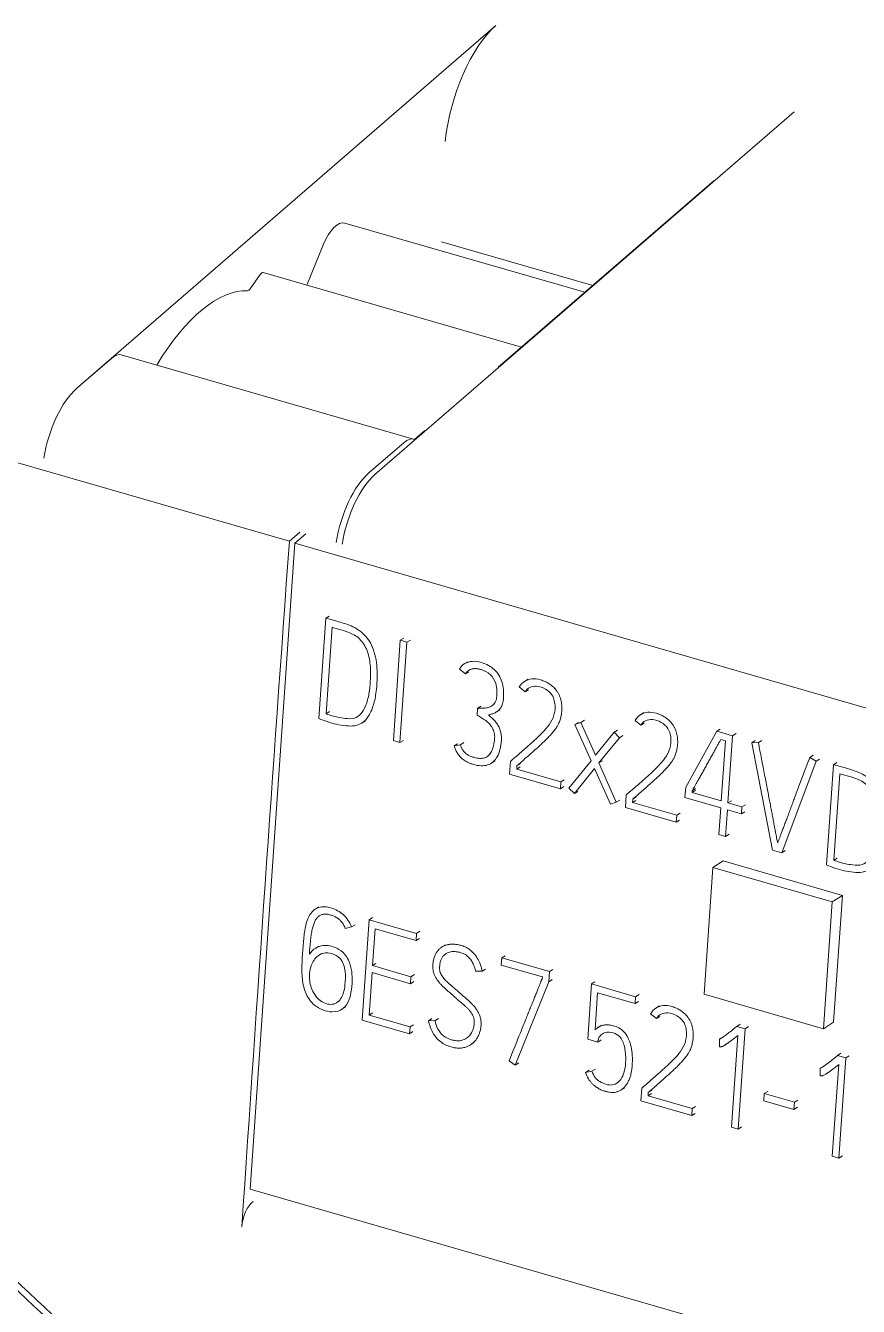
# Model space of a CAD drawing. Header units: inches. Extents: x 9220 to 92460, y -39241 to 4813.
# Drawn here: x 74677.59 to 74686.55, y -33739.19 to -33725.41 of the extents above; entities that cross this region are included whole.
import ezdxf

# ---------------------------------------------------------------- set-up
doc = ezdxf.new("R2010")
doc.units = ezdxf.units.IN
doc.header["$MEASUREMENT"] = 0

# ---------------------------------------------------------------- blocks, each defined once
blk = doc.blocks.new('A$C027ebf9d')
at = {"color": 0, "linetype": 'Continuous', "lineweight": 0}
for p, q in [((19.49356, -14.12247), (19.25392, -14.33001)), ((19.66404, -14.17169), (19.4244, -14.37922)), ((19.49491, -14.31786), (19.61835, -14.21096)), ((19.5444, -14.275), (19.40723, -14.2354)), ((19.38558, -14.27089), (19.39512, -14.2475)), ((19.54899, -14.27103), (19.46253, -14.24607)), ((19.35307, -14.27299), (19.35889, -14.26473)), ((19.50825, -14.3063), (19.36058, -14.26368)), ((19.25392, -14.33001), (19.274, -14.31262)), ((19.44641, -14.35894), (19.27934, -14.31072)), ((19.44712, -14.35924), (19.45303, -14.35412)), ((19.44107, -14.36085), (19.42099, -14.37823)), ((19.37556, -14.41728), (19.20849, -14.36905)), ((19.37556, -14.41728), (19.38147, -14.41216)), ((19.37872, -14.41848), (19.38488, -14.41315)), ((19.35305, -14.78791), (19.37872, -14.41848)), ((20.22429, -14.66258), (19.37872, -14.41848)), ((19.39637, -14.46141), (19.39832, -14.46016)), ((19.39637, -14.46141), (19.39239, -14.51875)), ((19.39995, -14.4666), (19.39651, -14.51611)), ((19.43895, -14.47403), (19.43496, -14.53144)), ((19.43874, -14.53254), (19.44273, -14.47512)), ((19.43895, -14.47403), (19.4409, -14.47277)), ((19.44273, -14.47512), (19.43895, -14.47403)), ((19.44273, -14.47512), (19.44468, -14.47387)), ((19.47552, -14.48753), (19.47747, -14.48628)), ((19.47612, -14.49331), (19.47277, -14.49047)), ((19.47612, -14.49331), (19.47807, -14.49206)), ((19.50999, -14.49751), (19.51194, -14.49625)), ((19.51022, -14.50356), (19.50694, -14.50074)), ((19.51022, -14.50356), (19.51216, -14.50231)), ((19.48301, -14.51298), (19.48496, -14.51172)), ((19.39651, -14.51611), (19.39846, -14.51485)), ((19.48296, -14.51704), (19.48301, -14.51298)), ((19.49393, -14.51499), (19.49588, -14.51374)), ((19.57619, -14.51662), (19.57814, -14.51537)), ((19.41708, -14.5213), (19.41902, -14.52005)), ((19.53879, -14.52224), (19.54074, -14.52098)), ((19.54219, -14.52102), (19.53879, -14.52224)), ((19.53879, -14.52224), (19.548, -14.5429)), ((19.54219, -14.52102), (19.54414, -14.51976)), ((19.55053, -14.5398), (19.54219, -14.52102)), ((19.56117, -14.52666), (19.55053, -14.5398)), ((19.56117, -14.52666), (19.56312, -14.52541)), ((19.5642, -14.52974), (19.56117, -14.52666)), ((19.57642, -14.52267), (19.57314, -14.51986)), ((19.57642, -14.52267), (19.57837, -14.52142)), ((19.61987, -14.52609), (19.60205, -14.5581)), ((19.61987, -14.52609), (19.62182, -14.52484)), ((19.62887, -14.52869), (19.61987, -14.52609)), ((19.43496, -14.53144), (19.43874, -14.53254)), ((19.43874, -14.53254), (19.44069, -14.53128)), ((19.46971, -14.53447), (19.47166, -14.53322)), ((19.46971, -14.53447), (19.47331, -14.5338)), ((19.47331, -14.5338), (19.47526, -14.53254)), ((19.55247, -14.54419), (19.5642, -14.52974)), ((19.5642, -14.52974), (19.56615, -14.52848)), ((19.62209, -14.53081), (19.62473, -14.53157)), ((19.62473, -14.53157), (19.62235, -14.56591)), ((19.62621, -14.56702), (19.62887, -14.52869)), ((19.62887, -14.52869), (19.63082, -14.52744)), ((19.63987, -14.5326), (19.64182, -14.53134)), ((19.64365, -14.53255), (19.63987, -14.5326)), ((19.63987, -14.5326), (19.65165, -14.594)), ((19.64365, -14.53255), (19.6456, -14.5313)), ((19.67293, -14.54101), (19.67488, -14.53975)), ((19.67656, -14.54319), (19.67293, -14.54101)), ((19.49099, -14.5443), (19.49294, -14.54305)), ((19.50139, -14.55062), (19.5019, -14.54327)), ((19.50558, -14.5458), (19.50545, -14.54772)), ((19.50545, -14.54772), (19.5074, -14.54647)), ((19.50545, -14.54772), (19.53072, -14.55502)), ((19.50558, -14.5458), (19.50753, -14.54455)), ((19.548, -14.5429), (19.53533, -14.55863)), ((19.53844, -14.56172), (19.54993, -14.54737)), ((19.54993, -14.54737), (19.55901, -14.56782)), ((19.55247, -14.54419), (19.55442, -14.54293)), ((19.5624, -14.56669), (19.55247, -14.54419)), ((19.65695, -14.59553), (19.67656, -14.54319)), ((19.67656, -14.54319), (19.67851, -14.54194)), ((19.68654, -14.54518), (19.68255, -14.60251)), ((19.68654, -14.54518), (19.68849, -14.54392)), ((19.53044, -14.55901), (19.50139, -14.55062)), ((19.53072, -14.55502), (19.53044, -14.55901)), ((19.53072, -14.55502), (19.53267, -14.55376)), ((19.69011, -14.55036), (19.68667, -14.59987)), ((19.53044, -14.55901), (19.53239, -14.55775)), ((19.53533, -14.55863), (19.53844, -14.56172)), ((19.53844, -14.56172), (19.54039, -14.56047)), ((19.56759, -14.56973), (19.5681, -14.56239)), ((19.60205, -14.5581), (19.60164, -14.564)), ((19.6057, -14.5611), (19.60765, -14.55985)), ((19.6057, -14.5611), (19.60577, -14.56007)), ((19.62235, -14.56591), (19.6057, -14.5611)), ((19.60577, -14.56007), (19.60772, -14.55881)), ((19.55901, -14.56782), (19.5624, -14.56669)), ((19.5624, -14.56669), (19.56435, -14.56543)), ((19.59665, -14.57812), (19.56759, -14.56973)), ((19.57179, -14.56492), (19.57165, -14.56683)), ((19.57165, -14.56683), (19.5736, -14.56558)), ((19.57165, -14.56683), (19.59693, -14.57413)), ((19.57179, -14.56492), (19.57374, -14.56366)), ((19.60164, -14.564), (19.62207, -14.5699)), ((19.62207, -14.5699), (19.62101, -14.58515)), ((19.62621, -14.56702), (19.62816, -14.56577)), ((19.63423, -14.56934), (19.62621, -14.56702)), ((19.63395, -14.57333), (19.63423, -14.56934)), ((19.63423, -14.56934), (19.63618, -14.56808)), ((19.59693, -14.57413), (19.59665, -14.57812)), ((19.59665, -14.57812), (19.5986, -14.57687)), ((19.59693, -14.57413), (19.59888, -14.57287)), ((19.62487, -14.58627), (19.62593, -14.57102)), ((19.62593, -14.57102), (19.63395, -14.57333)), ((19.63395, -14.57333), (19.6359, -14.57208)), ((19.62101, -14.58515), (19.62487, -14.58627)), ((19.62487, -14.58627), (19.62682, -14.58501)), ((19.65165, -14.594), (19.65695, -14.59553)), ((19.65695, -14.59553), (19.6589, -14.59427)), ((19.68667, -14.59987), (19.68862, -14.59862)), ((19.6176, -14.60402), (19.61256, -14.67653)), ((19.6176, -14.60402), (19.62346, -14.60025)), ((19.68579, -14.6237), (19.6176, -14.60402)), ((19.69165, -14.61993), (19.62346, -14.60025)), ((19.68579, -14.6237), (19.69165, -14.61993)), ((19.68661, -14.69244), (19.69165, -14.61993)), ((19.39042, -14.62778), (19.39237, -14.62653)), ((19.68075, -14.69621), (19.68579, -14.6237)), ((19.42105, -14.63388), (19.41706, -14.69129)), ((19.42105, -14.63388), (19.423, -14.63262)), ((19.44821, -14.64172), (19.42105, -14.63388)), ((19.41112, -14.63801), (19.4075, -14.63893)), ((19.41112, -14.63801), (19.41306, -14.63676)), ((19.42309, -14.66012), (19.42455, -14.63904)), ((19.42455, -14.63904), (19.44793, -14.64579)), ((19.44793, -14.64579), (19.44821, -14.64172)), ((19.44821, -14.64172), (19.45016, -14.64046)), ((19.39036, -14.65021), (19.39231, -14.64895)), ((19.44793, -14.64579), (19.44988, -14.64454)), ((19.46275, -14.64945), (19.46469, -14.64819)), ((19.49694, -14.6557), (19.49666, -14.65978)), ((19.49694, -14.6557), (19.49889, -14.65445)), ((19.52418, -14.66357), (19.49694, -14.6557)), ((19.42112, -14.68839), (19.42281, -14.66412)), ((19.42281, -14.66412), (19.44475, -14.67045)), ((19.42309, -14.66012), (19.42503, -14.65887)), ((19.44503, -14.66646), (19.42309, -14.66012)), ((19.44503, -14.66646), (19.44698, -14.6652)), ((19.48577, -14.66331), (19.48198, -14.66336)), ((19.48577, -14.66331), (19.48771, -14.66206)), ((19.49666, -14.65978), (19.52012, -14.66655)), ((19.52378, -14.6694), (19.52418, -14.66357)), ((19.52418, -14.66357), (19.52613, -14.66231)), ((19.44475, -14.67045), (19.44503, -14.66646)), ((19.44475, -14.67045), (19.4467, -14.6692)), ((19.50465, -14.71699), (19.52378, -14.6694)), ((19.52012, -14.66655), (19.52004, -14.66767)), ((19.52378, -14.6694), (19.52573, -14.66814)), ((19.54604, -14.70222), (19.54824, -14.67059)), ((19.54824, -14.67059), (19.55019, -14.66934)), ((19.54824, -14.67059), (19.57343, -14.67787)), ((19.55174, -14.67568), (19.55027, -14.69692)), ((19.57316, -14.68186), (19.55174, -14.67568)), ((19.57343, -14.67787), (19.57316, -14.68186)), ((19.57316, -14.68186), (19.57511, -14.6806)), ((19.57343, -14.67787), (19.57538, -14.67661)), ((19.61256, -14.67653), (19.68075, -14.69621)), ((19.40558, -14.68507), (19.40753, -14.68381)), ((19.42112, -14.68839), (19.42307, -14.68714)), ((19.5853, -14.69042), (19.58202, -14.6876)), ((19.58507, -14.68436), (19.58702, -14.68311)), ((19.41706, -14.69129), (19.44422, -14.69913)), ((19.4445, -14.69514), (19.42112, -14.68839)), ((19.44422, -14.69913), (19.4445, -14.69514)), ((19.4445, -14.69514), (19.44645, -14.69389)), ((19.45509, -14.6916), (19.45704, -14.69034)), ((19.45509, -14.6916), (19.45887, -14.69155)), ((19.45887, -14.69155), (19.46082, -14.6903)), ((19.55203, -14.69543), (19.55398, -14.69417)), ((19.5853, -14.69042), (19.58725, -14.68916)), ((19.63122, -14.69487), (19.63317, -14.69362)), ((19.63122, -14.69487), (19.63598, -14.69625)), ((19.63598, -14.69625), (19.63793, -14.69499)), ((19.68075, -14.69621), (19.68661, -14.69244)), ((19.44422, -14.69913), (19.44617, -14.69788)), ((19.55179, -14.70388), (19.54604, -14.70222)), ((19.6213, -14.70651), (19.62136, -14.70219)), ((19.62136, -14.70219), (19.62331, -14.70094)), ((19.62822, -14.75249), (19.63186, -14.70011)), ((19.63598, -14.69625), (19.632, -14.75359)), ((19.47911, -14.70537), (19.48106, -14.70412)), ((19.55179, -14.70388), (19.55374, -14.70262)), ((19.62491, -14.70524), (19.62686, -14.70398)), ((19.50111, -14.71466), (19.50465, -14.71699)), ((19.50465, -14.71699), (19.5066, -14.71573)), ((19.68587, -14.76914), (19.68951, -14.71675)), ((19.68887, -14.71152), (19.69082, -14.71026)), ((19.68887, -14.71152), (19.69364, -14.71289)), ((19.69364, -14.71289), (19.68965, -14.77023)), ((19.69364, -14.71289), (19.69559, -14.71164)), ((19.54488, -14.72119), (19.54683, -14.71993)), ((19.54488, -14.72119), (19.54847, -14.72051)), ((19.54847, -14.72051), (19.55042, -14.71926)), ((19.67896, -14.72316), (19.67901, -14.71884)), ((19.67901, -14.71884), (19.68096, -14.71758)), ((19.68257, -14.72188), (19.68452, -14.72063)), ((19.56513, -14.73122), (19.56708, -14.72996)), ((19.57647, -14.73747), (19.57698, -14.73013)), ((19.58066, -14.73266), (19.58261, -14.7314)), ((19.60552, -14.74586), (19.57647, -14.73747)), ((19.58066, -14.73266), (19.58053, -14.73457)), ((19.58053, -14.73457), (19.58248, -14.73332)), ((19.58053, -14.73457), (19.6058, -14.74187)), ((19.64699, -14.73331), (19.64671, -14.73739)), ((19.64671, -14.73739), (19.66396, -14.74237)), ((19.64699, -14.73331), (19.64894, -14.73206)), ((19.66424, -14.73829), (19.64699, -14.73331)), ((19.66396, -14.74237), (19.66424, -14.73829)), ((19.66424, -14.73829), (19.66619, -14.73704)), ((19.6058, -14.74187), (19.60552, -14.74586)), ((19.60552, -14.74586), (19.60747, -14.74461)), ((19.6058, -14.74187), (19.60775, -14.74061)), ((19.66396, -14.74237), (19.66591, -14.74111)), ((19.632, -14.75359), (19.62822, -14.75249)), ((19.632, -14.75359), (19.63395, -14.75233)), ((19.68965, -14.77023), (19.68587, -14.76914)), ((19.68965, -14.77023), (19.6916, -14.76897)), ((20.19862, -15.032), (19.35305, -14.78791))]:
    blk.add_line(p, q, dxfattribs=at)
at = {"color": 0, "linetype": 'Continuous', "lineweight": 0, "extrusion": (0, 0, -1)}
for centre, major_axis, ratio, start_param, end_param in [((19.49356, -14.17362), (0.01638, 0.05674), 0.433013, -1.961777, -0.588003), ((19.40177, -14.25431), (0.00546, 0.01891), 0.433013, -1.329768, 0), ((19.35949, -14.26746), (0.00109, 0.00378), 0.433013, -0.896842, 0), ((19.32427, -14.38842), (0.03276, 0.11348), 0.433013, -1.016233, -0.107561), ((19.25392, -14.3641), (0.01092, 0.03783), 0.433013, -1.84875, -0.588003), ((19.4244, -14.41331), (0.01092, 0.03783), 0.433013, -1.84875, -0.588003), ((103.54587, 46.11061), (-127.39754, 88.2636), 0.649519, -1.346513, -1.345256)]:
    blk.add_ellipse(centre, major_axis=major_axis, ratio=ratio, start_param=start_param, end_param=end_param, dxfattribs=at)
at = {"color": 0, "linetype": 'Continuous', "lineweight": 0}
for centre, major_axis, ratio, start_param, end_param in [((19.35247, -14.27026), (-0.00109, -0.00378), 0.433013, 0.107561, 0.896842), ((19.25392, -14.3641), (-0.01092, -0.03783), 0.433013, -2.55359, -1.292842), ((19.42099, -14.41233), (-0.01092, -0.03783), 0.433013, -2.55359, -1.292842), ((38.88838, -2.01929), (-10.91931, -37.82561), 0.433013, -1.11518, -1.104278), ((19.35425, -14.8057), (-0.00328, -0.01135), 0.433013, -2.63969, -1.104278), ((45.80412, -4.01601), (-60.02109, 50.16105), 0.329077, 1.39746, 1.399757)]:
    blk.add_ellipse(centre, major_axis=major_axis, ratio=ratio, start_param=start_param, end_param=end_param, dxfattribs=at)
blk.add_open_spline([(19.274, -14.31262), (19.27607, -14.31098), (19.27784, -14.31028), (19.27934, -14.31072)], degree=3, dxfattribs=at)
for points, knots in [([(19.44107, -14.36085), (19.4432, -14.35916), (19.44533, -14.35835), (19.44707, -14.3592), (19.44732, -14.35936)], [0, 0, 0, 0, 0.01153322, 0.01357945, 0.01357945, 0.01357945, 0.01357945]), ([(19.39239, -14.51875), (19.39398, -14.51943), (19.39559, -14.52004), (19.3972, -14.52057), (19.39893, -14.52115), (19.40068, -14.52164), (19.40242, -14.52204), (19.40425, -14.52245), (19.40608, -14.52275), (19.40791, -14.52293), (19.40955, -14.52309), (19.41118, -14.52316), (19.41275, -14.52292), (19.41477, -14.52261), (19.41667, -14.52178), (19.41818, -14.52048), (19.41934, -14.51948), (19.42027, -14.51821), (19.42106, -14.51685), (19.42182, -14.51553), (19.42247, -14.51412), (19.423, -14.51265), (19.42383, -14.51041), (19.42442, -14.50802), (19.42483, -14.50557), (19.42538, -14.50235), (19.42562, -14.49902), (19.4257, -14.49565), (19.42579, -14.49174), (19.42566, -14.48777), (19.42479, -14.48373), (19.42399, -14.48001), (19.42257, -14.47622), (19.42024, -14.4731), (19.41827, -14.47046), (19.41565, -14.4683), (19.4129, -14.46681), (19.41024, -14.46537), (19.40746, -14.46456), (19.4047, -14.46373), (19.40192, -14.4629), (19.39916, -14.46206), (19.39637, -14.46141)], [0, 0, 0, 0, 0.048928, 0.048928, 0.048928, 0.10152, 0.10152, 0.10152, 0.156673, 0.156673, 0.156673, 0.206259, 0.206259, 0.206259, 0.270351, 0.270351, 0.270351, 0.31956, 0.31956, 0.31956, 0.366981, 0.366981, 0.366981, 0.439378, 0.439378, 0.439378, 0.534587, 0.534587, 0.534587, 0.645045, 0.645045, 0.645045, 0.746603, 0.746603, 0.746603, 0.832762, 0.832762, 0.832762, 0.916147, 0.916147, 0.916147, 1, 1, 1, 1]), ([(19.39651, -14.51611), (19.39876, -14.51693), (19.40102, -14.51757), (19.40328, -14.51805), (19.40463, -14.51833), (19.40597, -14.51855), (19.40733, -14.51872), (19.40921, -14.51894), (19.41111, -14.51904), (19.41277, -14.51852), (19.41419, -14.51807), (19.41542, -14.51717), (19.41643, -14.51606), (19.41758, -14.51478), (19.41841, -14.51321), (19.41909, -14.51154), (19.41999, -14.50936), (19.42061, -14.50702), (19.42103, -14.5046), (19.42144, -14.50225), (19.42165, -14.49982), (19.42179, -14.49738), (19.42196, -14.49431), (19.42201, -14.49121), (19.42172, -14.48804), (19.42144, -14.48502), (19.42085, -14.48194), (19.41953, -14.47901), (19.41843, -14.47655), (19.41681, -14.4742), (19.41481, -14.47251), (19.41288, -14.47089), (19.4106, -14.46988), (19.40834, -14.4691), (19.40653, -14.46846), (19.40474, -14.46798), (19.40294, -14.46746), (19.40194, -14.46718), (19.40095, -14.46688), (19.39995, -14.4666)], [0, 0, 0, 0, 0.085013, 0.085013, 0.085013, 0.135874, 0.135874, 0.135874, 0.205821, 0.205821, 0.205821, 0.265138, 0.265138, 0.265138, 0.333279, 0.333279, 0.333279, 0.422662, 0.422662, 0.422662, 0.50952, 0.50952, 0.50952, 0.618636, 0.618636, 0.618636, 0.722487, 0.722487, 0.722487, 0.80996, 0.80996, 0.80996, 0.894466, 0.894466, 0.894466, 0.962458, 0.962458, 0.962458, 1, 1, 1, 1]), ([(19.47277, -14.49047), (19.47427, -14.48776), (19.47863, -14.48543), (19.48499, -14.4865), (19.4893, -14.48817), (19.49275, -14.49062), (19.4954, -14.49389), (19.49718, -14.49784), (19.49805, -14.50237), (19.49805, -14.50608), (19.49777, -14.50879), (19.49744, -14.5103), (19.49697, -14.51157), (19.49636, -14.51263), (19.49568, -14.51354), (19.49491, -14.5143), (19.49406, -14.51493), (19.49317, -14.51545), (19.49224, -14.51585), (19.49098, -14.51628), (19.49003, -14.51655), (19.48939, -14.51669)], [0, 0, 0, 0, 0.177969, 0.277991, 0.355408, 0.424426, 0.491004, 0.560177, 0.636379, 0.72419, 0.755913, 0.784262, 0.809647, 0.83316, 0.855708, 0.877614, 0.899011, 0.919895, 0.94045, 0.960699, 1, 1, 1, 1]), ([(19.48301, -14.51298), (19.48385, -14.51297), (19.4851, -14.51292), (19.48676, -14.51285), (19.48799, -14.51274), (19.48914, -14.51248), (19.49022, -14.51211), (19.49121, -14.5116), (19.49209, -14.5109), (19.49287, -14.51004), (19.4935, -14.50895), (19.49391, -14.50757), (19.49429, -14.50425), (19.49418, -14.49932), (19.49073, -14.49306), (19.48671, -14.49119), (19.48432, -14.49056), (19.48354, -14.49041), (19.48273, -14.49028), (19.48192, -14.49022), (19.48112, -14.49023), (19.48033, -14.49032), (19.47955, -14.4905), (19.4788, -14.49081), (19.47805, -14.49122), (19.47708, -14.49197), (19.47648, -14.49274), (19.47612, -14.49331)], [0, 0, 0, 0, 0.059027, 0.088993, 0.118548, 0.147162, 0.175106, 0.202604, 0.230099, 0.258166, 0.287672, 0.320058, 0.356367, 0.509421, 0.627625, 0.757774, 0.775505, 0.793677, 0.812339, 0.831209, 0.85007, 0.86906, 0.888397, 0.908411, 0.929359, 0.951405, 1, 1, 1, 1]), ([(19.50694, -14.50074), (19.50844, -14.4981), (19.5111, -14.49636), (19.51412, -14.49608), (19.51571, -14.49594), (19.51739, -14.49619), (19.51903, -14.49666), (19.51952, -14.4968), (19.52, -14.49695), (19.52048, -14.49713), (19.52093, -14.49729), (19.52137, -14.49747), (19.52181, -14.49768), (19.52221, -14.49786), (19.52261, -14.49807), (19.52301, -14.4983), (19.52338, -14.4985), (19.52374, -14.49873), (19.5241, -14.49896), (19.52443, -14.49918), (19.52477, -14.49941), (19.52509, -14.49966), (19.5254, -14.49989), (19.5257, -14.50013), (19.52599, -14.50038), (19.52626, -14.50061), (19.52653, -14.50086), (19.52679, -14.50112), (19.52704, -14.50136), (19.52727, -14.50162), (19.5275, -14.50188), (19.52771, -14.50213), (19.52791, -14.50239), (19.52811, -14.50266), (19.52829, -14.50291), (19.52847, -14.50317), (19.52864, -14.50343), (19.5288, -14.50368), (19.52895, -14.50392), (19.5291, -14.50418), (19.52924, -14.50441), (19.52937, -14.50465), (19.5295, -14.50489), (19.52975, -14.50539), (19.52998, -14.50591), (19.53018, -14.50643), (19.53037, -14.50695), (19.53055, -14.50748), (19.53069, -14.50801), (19.53083, -14.50854), (19.53094, -14.50907), (19.53102, -14.50961), (19.53111, -14.51015), (19.53117, -14.51068), (19.53121, -14.51122), (19.53125, -14.51175), (19.53128, -14.51227), (19.53128, -14.5128), (19.53128, -14.51332), (19.53127, -14.51384), (19.53123, -14.51435), (19.5312, -14.51481), (19.53116, -14.51527), (19.5311, -14.51572), (19.53104, -14.51616), (19.53097, -14.51661), (19.53089, -14.51704), (19.53081, -14.51748), (19.53071, -14.51791), (19.53061, -14.51833), (19.5305, -14.51874), (19.53039, -14.51915), (19.53026, -14.51955), (19.53014, -14.51993), (19.53001, -14.52031), (19.52986, -14.52068), (19.52972, -14.52104), (19.52957, -14.52139), (19.52941, -14.52173), (19.52914, -14.52229), (19.52886, -14.52283), (19.52854, -14.52335), (19.52819, -14.52394), (19.52781, -14.5245), (19.52741, -14.52504), (19.52696, -14.52565), (19.52649, -14.52624), (19.526, -14.52681), (19.52547, -14.52744), (19.52492, -14.52806), (19.52436, -14.52866), (19.52376, -14.52931), (19.52314, -14.52994), (19.52252, -14.53057), (19.52185, -14.53124), (19.52116, -14.5319), (19.52047, -14.53255), (19.51974, -14.53324), (19.519, -14.53392), (19.51826, -14.5346), (19.51748, -14.53531), (19.5167, -14.53602), (19.51591, -14.53672), (19.51509, -14.53745), (19.51426, -14.53818), (19.51343, -14.53891), (19.51258, -14.53966), (19.51172, -14.54041), (19.51086, -14.54116), (19.5091, -14.5427), (19.50734, -14.54425), (19.50558, -14.5458)], [0, 0, 0, 0, 0.118477, 0.118477, 0.118477, 0.180647, 0.180647, 0.180647, 0.199061, 0.199061, 0.199061, 0.216082, 0.216082, 0.216082, 0.231833, 0.231833, 0.231833, 0.246526, 0.246526, 0.246526, 0.260308, 0.260308, 0.260308, 0.273254, 0.273254, 0.273254, 0.285426, 0.285426, 0.285426, 0.29689, 0.29689, 0.29689, 0.307753, 0.307753, 0.307753, 0.31802, 0.31802, 0.31802, 0.327627, 0.327627, 0.327627, 0.336606, 0.336606, 0.336606, 0.355189, 0.355189, 0.355189, 0.37361, 0.37361, 0.37361, 0.392165, 0.392165, 0.392165, 0.410785, 0.410785, 0.410785, 0.42927, 0.42927, 0.42927, 0.447741, 0.447741, 0.447741, 0.464235, 0.464235, 0.464235, 0.480574, 0.480574, 0.480574, 0.496814, 0.496814, 0.496814, 0.51268, 0.51268, 0.51268, 0.527892, 0.527892, 0.527892, 0.542508, 0.542508, 0.542508, 0.566365, 0.566365, 0.566365, 0.593275, 0.593275, 0.593275, 0.623397, 0.623397, 0.623397, 0.656474, 0.656474, 0.656474, 0.692185, 0.692185, 0.692185, 0.730563, 0.730563, 0.730563, 0.771282, 0.771282, 0.771282, 0.814001, 0.814001, 0.814001, 0.858722, 0.858722, 0.858722, 0.904903, 0.904903, 0.904903, 1, 1, 1, 1]), ([(19.5019, -14.54327), (19.50299, -14.54233), (19.50409, -14.54139), (19.50518, -14.54045), (19.50613, -14.53964), (19.50708, -14.53883), (19.50802, -14.53801), (19.50906, -14.53711), (19.51009, -14.53621), (19.51111, -14.53531), (19.51266, -14.53396), (19.5142, -14.53261), (19.51571, -14.53121), (19.51698, -14.53004), (19.51823, -14.52884), (19.51944, -14.52761), (19.52071, -14.52632), (19.52194, -14.525), (19.52308, -14.52356), (19.52435, -14.52197), (19.5255, -14.52025), (19.52628, -14.51829), (19.52704, -14.51641), (19.52745, -14.51432), (19.52742, -14.51205), (19.52738, -14.50975), (19.52689, -14.50726), (19.52557, -14.50529), (19.52463, -14.50389), (19.52328, -14.50275), (19.52185, -14.50191), (19.52023, -14.50096), (19.51852, -14.50039), (19.51683, -14.50027), (19.51544, -14.50018), (19.51407, -14.5004), (19.51293, -14.50097), (19.51183, -14.50151), (19.51095, -14.50238), (19.51022, -14.50356)], [0, 0, 0, 0, 0.068794, 0.068794, 0.068794, 0.128406, 0.128406, 0.128406, 0.193582, 0.193582, 0.193582, 0.291346, 0.291346, 0.291346, 0.373604, 0.373604, 0.373604, 0.45943, 0.45943, 0.45943, 0.554437, 0.554437, 0.554437, 0.645803, 0.645803, 0.645803, 0.738171, 0.738171, 0.738171, 0.803969, 0.803969, 0.803969, 0.878932, 0.878932, 0.878932, 0.940491, 0.940491, 0.940491, 1, 1, 1, 1]), ([(19.48939, -14.51669), (19.49017, -14.51737), (19.49128, -14.5184), (19.49268, -14.51982), (19.49361, -14.52088), (19.49441, -14.52198), (19.4951, -14.52313), (19.49566, -14.52433), (19.49612, -14.5256), (19.49647, -14.52694), (19.49669, -14.52835), (19.49678, -14.52983), (19.49667, -14.53264), (19.49613, -14.53642), (19.49457, -14.54066), (19.49215, -14.54374), (19.48891, -14.54556), (19.48495, -14.546), (19.48153, -14.54535), (19.47897, -14.54451), (19.47743, -14.54386), (19.47609, -14.54311), (19.4749, -14.54228), (19.47385, -14.54141), (19.47292, -14.54048), (19.47212, -14.53951), (19.47144, -14.53851), (19.47088, -14.53748), (19.47029, -14.53614), (19.46991, -14.53513), (19.46971, -14.53447)], [0, 0, 0, 0, 0.04947, 0.072678, 0.09489, 0.116257, 0.13704, 0.157793, 0.179079, 0.201165, 0.224382, 0.249105, 0.275597, 0.367907, 0.447752, 0.519784, 0.588829, 0.660512, 0.741164, 0.772461, 0.800616, 0.825923, 0.849188, 0.871088, 0.891868, 0.911666, 0.930597, 0.948935, 0.96669, 1, 1, 1, 1]), ([(19.47331, -14.5338), (19.47366, -14.53495), (19.4744, -14.53661), (19.47595, -14.53842), (19.47735, -14.53949), (19.47903, -14.54035), (19.48139, -14.54116), (19.48421, -14.54172), (19.48719, -14.54142), (19.48957, -14.54002), (19.49127, -14.53757), (19.49237, -14.53417), (19.49286, -14.53103), (19.49291, -14.52852), (19.49268, -14.52697), (19.49221, -14.52552), (19.49156, -14.52418), (19.49078, -14.52294), (19.48986, -14.52181), (19.48884, -14.52079), (19.48774, -14.51986), (19.48657, -14.51904), (19.48498, -14.51807), (19.48377, -14.51742), (19.48296, -14.51704)], [0, 0, 0, 0, 0.070606, 0.102584, 0.136025, 0.174009, 0.217714, 0.293477, 0.358868, 0.420065, 0.485571, 0.562465, 0.654475, 0.687582, 0.718308, 0.747613, 0.776093, 0.803947, 0.831767, 0.859738, 0.887815, 0.916282, 0.944737, 1, 1, 1, 1]), ([(19.5681, -14.56239), (19.5692, -14.56145), (19.57029, -14.56051), (19.57138, -14.55957), (19.57233, -14.55875), (19.57328, -14.55794), (19.57423, -14.55712), (19.57526, -14.55623), (19.57629, -14.55533), (19.57732, -14.55442), (19.57886, -14.55307), (19.5804, -14.55172), (19.58191, -14.55033), (19.58318, -14.54916), (19.58443, -14.54796), (19.58565, -14.54672), (19.58691, -14.54543), (19.58815, -14.54411), (19.58929, -14.54267), (19.59055, -14.54108), (19.5917, -14.53936), (19.59249, -14.5374), (19.59324, -14.53553), (19.59366, -14.53343), (19.59362, -14.53116), (19.59358, -14.52886), (19.59309, -14.52637), (19.59177, -14.5244), (19.59084, -14.523), (19.58948, -14.52187), (19.58806, -14.52103), (19.58644, -14.52007), (19.58473, -14.5195), (19.58303, -14.51939), (19.58165, -14.51929), (19.58027, -14.51951), (19.57913, -14.52008), (19.57803, -14.52062), (19.57715, -14.52149), (19.57642, -14.52267)], [0, 0, 0, 0, 0.068794, 0.068794, 0.068794, 0.128406, 0.128406, 0.128406, 0.193582, 0.193582, 0.193582, 0.291346, 0.291346, 0.291346, 0.373604, 0.373604, 0.373604, 0.45943, 0.45943, 0.45943, 0.554437, 0.554437, 0.554437, 0.645803, 0.645803, 0.645803, 0.738171, 0.738171, 0.738171, 0.803969, 0.803969, 0.803969, 0.878932, 0.878932, 0.878932, 0.940491, 0.940491, 0.940491, 1, 1, 1, 1]), ([(19.57314, -14.51986), (19.57464, -14.51722), (19.57731, -14.51548), (19.58033, -14.5152), (19.58191, -14.51505), (19.58359, -14.5153), (19.58524, -14.51577), (19.58572, -14.51591), (19.58621, -14.51607), (19.58669, -14.51624), (19.58713, -14.51641), (19.58757, -14.51659), (19.58801, -14.51679), (19.58842, -14.51698), (19.58882, -14.51718), (19.58921, -14.51741), (19.58958, -14.51762), (19.58994, -14.51784), (19.5903, -14.51808), (19.59064, -14.5183), (19.59097, -14.51853), (19.5913, -14.51877), (19.5916, -14.519), (19.5919, -14.51924), (19.59219, -14.51949), (19.59247, -14.51973), (19.59274, -14.51997), (19.59299, -14.52023), (19.59324, -14.52048), (19.59348, -14.52073), (19.5937, -14.52099), (19.59391, -14.52124), (19.59412, -14.5215), (19.59431, -14.52177), (19.5945, -14.52202), (19.59467, -14.52228), (19.59484, -14.52254), (19.595, -14.52279), (19.59516, -14.52304), (19.5953, -14.52329), (19.59544, -14.52352), (19.59558, -14.52376), (19.5957, -14.524), (19.59596, -14.52451), (19.59618, -14.52502), (19.59638, -14.52555), (19.59658, -14.52606), (19.59675, -14.52659), (19.59689, -14.52712), (19.59703, -14.52765), (19.59714, -14.52819), (19.59722, -14.52872), (19.59731, -14.52926), (19.59737, -14.52979), (19.59741, -14.53033), (19.59746, -14.53086), (19.59748, -14.53139), (19.59748, -14.53191), (19.59749, -14.53243), (19.59747, -14.53295), (19.59744, -14.53347), (19.5974, -14.53392), (19.59736, -14.53438), (19.5973, -14.53483), (19.59725, -14.53528), (19.59718, -14.53572), (19.59709, -14.53616), (19.59701, -14.53659), (19.59692, -14.53702), (19.59681, -14.53744), (19.59671, -14.53785), (19.59659, -14.53826), (19.59647, -14.53866), (19.59634, -14.53905), (19.59621, -14.53942), (19.59607, -14.5398), (19.59592, -14.54015), (19.59577, -14.5405), (19.59561, -14.54084), (19.59535, -14.5414), (19.59506, -14.54194), (19.59475, -14.54246), (19.5944, -14.54305), (19.59401, -14.54361), (19.59361, -14.54416), (19.59317, -14.54477), (19.59269, -14.54535), (19.59221, -14.54593), (19.59168, -14.54656), (19.59113, -14.54717), (19.59057, -14.54777), (19.58996, -14.54842), (19.58935, -14.54906), (19.58872, -14.54968), (19.58805, -14.55035), (19.58737, -14.55101), (19.58668, -14.55166), (19.58595, -14.55235), (19.58521, -14.55303), (19.58446, -14.55371), (19.58369, -14.55442), (19.5829, -14.55513), (19.58212, -14.55583), (19.58129, -14.55656), (19.58047, -14.55729), (19.57964, -14.55802), (19.57878, -14.55877), (19.57792, -14.55952), (19.57707, -14.56027), (19.5753, -14.56181), (19.57355, -14.56336), (19.57179, -14.56492)], [0, 0, 0, 0, 0.118477, 0.118477, 0.118477, 0.180647, 0.180647, 0.180647, 0.199061, 0.199061, 0.199061, 0.216082, 0.216082, 0.216082, 0.231833, 0.231833, 0.231833, 0.246526, 0.246526, 0.246526, 0.260308, 0.260308, 0.260308, 0.273254, 0.273254, 0.273254, 0.285426, 0.285426, 0.285426, 0.29689, 0.29689, 0.29689, 0.307753, 0.307753, 0.307753, 0.31802, 0.31802, 0.31802, 0.327627, 0.327627, 0.327627, 0.336606, 0.336606, 0.336606, 0.355189, 0.355189, 0.355189, 0.37361, 0.37361, 0.37361, 0.392165, 0.392165, 0.392165, 0.410785, 0.410785, 0.410785, 0.42927, 0.42927, 0.42927, 0.447741, 0.447741, 0.447741, 0.464235, 0.464235, 0.464235, 0.480574, 0.480574, 0.480574, 0.496814, 0.496814, 0.496814, 0.51268, 0.51268, 0.51268, 0.527892, 0.527892, 0.527892, 0.542508, 0.542508, 0.542508, 0.566365, 0.566365, 0.566365, 0.593275, 0.593275, 0.593275, 0.623397, 0.623397, 0.623397, 0.656474, 0.656474, 0.656474, 0.692185, 0.692185, 0.692185, 0.730563, 0.730563, 0.730563, 0.771282, 0.771282, 0.771282, 0.814001, 0.814001, 0.814001, 0.858722, 0.858722, 0.858722, 0.904903, 0.904903, 0.904903, 1, 1, 1, 1]), ([(19.60577, -14.56007), (19.60584, -14.55996), (19.60604, -14.55961), (19.60646, -14.55886), (19.60711, -14.55772), (19.60794, -14.55625), (19.60891, -14.55452), (19.60999, -14.55258), (19.61116, -14.55048), (19.61241, -14.54825), (19.6137, -14.54594), (19.61501, -14.54361), (19.61627, -14.54134), (19.61747, -14.53918), (19.61858, -14.53717), (19.6196, -14.53533), (19.62048, -14.53372), (19.6213, -14.53224), (19.62182, -14.5313), (19.62209, -14.53081)], [0, 0, 0, 0, 0.010734, 0.036404, 0.077011, 0.128795, 0.187998, 0.254619, 0.326966, 0.403344, 0.483752, 0.564544, 0.642072, 0.716335, 0.785641, 0.848294, 0.904294, 0.950045, 1, 1, 1, 1]), ([(19.65464, -14.58997), (19.65458, -14.58972), (19.65444, -14.58905), (19.65419, -14.58781), (19.65386, -14.58613), (19.65347, -14.58407), (19.65302, -14.5817), (19.65252, -14.57906), (19.65197, -14.57619), (19.65139, -14.5731), (19.65078, -14.56985), (19.65014, -14.56648), (19.64948, -14.56305), (19.64846, -14.55796), (19.64656, -14.54779), (19.64482, -14.53877), (19.64365, -14.53255)], [0, 0, 0, 0, 0.013272, 0.034859, 0.06476, 0.101229, 0.142516, 0.188621, 0.238884, 0.292645, 0.349905, 0.409112, 0.468717, 0.528719, 0.675164, 1, 1, 1, 1]), ([(19.67293, -14.54101), (19.67093, -14.5463), (19.66803, -14.55398), (19.66482, -14.56268), (19.66323, -14.56703), (19.66215, -14.56995), (19.66109, -14.57282), (19.66005, -14.5756), (19.65905, -14.57824), (19.65812, -14.58068), (19.65726, -14.58292), (19.6565, -14.58494), (19.65586, -14.5867), (19.65526, -14.58836), (19.65486, -14.58942), (19.65464, -14.58997)], [0, 0, 0, 0, 0.325145, 0.471471, 0.531274, 0.590769, 0.649955, 0.70726, 0.76111, 0.811506, 0.857719, 0.899023, 0.935417, 0.96522, 1, 1, 1, 1]), ([(19.68255, -14.60251), (19.68415, -14.6032), (19.68747, -14.60446), (19.69267, -14.60593), (19.69789, -14.60679), (19.70346, -14.60701), (19.70829, -14.60491), (19.71132, -14.60075), (19.71361, -14.59574), (19.71536, -14.58865), (19.71607, -14.57892), (19.7157, -14.56789), (19.71152, -14.55677), (19.70328, -14.54998), (19.69483, -14.54751), (19.68932, -14.54582), (19.68654, -14.54518)], [0, 0, 0, 0, 0.048928, 0.10152, 0.156673, 0.206259, 0.270351, 0.31956, 0.366981, 0.439378, 0.534587, 0.645045, 0.746603, 0.832762, 0.916147, 1, 1, 1, 1]), ([(19.68667, -14.59987), (19.68893, -14.60069), (19.69254, -14.60173), (19.69798, -14.60263), (19.70289, -14.6029), (19.70701, -14.59991), (19.70967, -14.59491), (19.71138, -14.58851), (19.71209, -14.58054), (19.71222, -14.57202), (19.71051, -14.56311), (19.70541, -14.55569), (19.69892, -14.55284), (19.69391, -14.55147), (19.69111, -14.55065), (19.69011, -14.55036)], [0, 0, 0, 0, 0.085013, 0.135874, 0.205821, 0.265138, 0.333279, 0.422662, 0.50952, 0.618636, 0.722487, 0.80996, 0.894466, 0.962458, 1, 1, 1, 1]), ([(19.38696, -14.6536), (19.38795, -14.6521), (19.39022, -14.64991), (19.39446, -14.64829), (19.3987, -14.64871), (19.40306, -14.65001), (19.40796, -14.65373), (19.41086, -14.66013), (19.41159, -14.66707), (19.4112, -14.67364), (19.40984, -14.68004), (19.40647, -14.68539), (19.40054, -14.68707), (19.39419, -14.68561), (19.3879, -14.68182), (19.38369, -14.67405), (19.38254, -14.66524), (19.38281, -14.65617), (19.38344, -14.6473), (19.38435, -14.63899), (19.38626, -14.63122), (19.39183, -14.62586), (19.39958, -14.62668), (19.40686, -14.6305), (19.40989, -14.63509), (19.41112, -14.63801)], [0, 0, 0, 0, 0.03564, 0.067865, 0.092923, 0.119268, 0.154068, 0.197126, 0.234707, 0.279879, 0.320329, 0.360962, 0.405677, 0.442102, 0.485709, 0.532505, 0.586175, 0.644312, 0.701767, 0.753421, 0.803151, 0.856352, 0.904259, 0.950465, 1, 1, 1, 1]), ([(19.4075, -14.63893), (19.40707, -14.63769), (19.40611, -14.6359), (19.40432, -14.63396), (19.40278, -14.63274), (19.40106, -14.63178), (19.3991, -14.63107), (19.39703, -14.63063), (19.39501, -14.63061), (19.3933, -14.63113), (19.3919, -14.63213), (19.39072, -14.63352), (19.38977, -14.63534), (19.38901, -14.63752), (19.38839, -14.64007), (19.38794, -14.64299), (19.38743, -14.64753), (19.38713, -14.65111), (19.38696, -14.6536)], [0, 0, 0, 0, 0.085549, 0.127923, 0.170971, 0.214845, 0.260884, 0.317917, 0.367656, 0.41257, 0.456833, 0.503792, 0.555243, 0.612421, 0.675966, 0.746378, 0.823872, 1, 1, 1, 1]), ([(19.45887, -14.69155), (19.45923, -14.69478), (19.46205, -14.70008), (19.46738, -14.70242), (19.47027, -14.70306), (19.47222, -14.70319), (19.47394, -14.70293), (19.47545, -14.70238), (19.47679, -14.70167), (19.47793, -14.70075), (19.4789, -14.69969), (19.4797, -14.6985), (19.4803, -14.69719), (19.48075, -14.69587), (19.48107, -14.69457), (19.48125, -14.69319), (19.48125, -14.69174), (19.48102, -14.69024), (19.48051, -14.68886), (19.47981, -14.68757), (19.47896, -14.68633), (19.47795, -14.68513), (19.47681, -14.68397), (19.47557, -14.6828), (19.47421, -14.68167), (19.47278, -14.6805), (19.47132, -14.67925), (19.46983, -14.67792), (19.46832, -14.67654), (19.46678, -14.67517), (19.46525, -14.67386), (19.46377, -14.67254), (19.46241, -14.67117), (19.46116, -14.66976), (19.46004, -14.6683), (19.4591, -14.66677), (19.45831, -14.66518), (19.45774, -14.66346), (19.45748, -14.66161), (19.4575, -14.65959), (19.45777, -14.65751), (19.45828, -14.65546), (19.45903, -14.65364), (19.45999, -14.65205), (19.46113, -14.65069), (19.46245, -14.64958), (19.46396, -14.64873), (19.46566, -14.64815), (19.46752, -14.64785), (19.46953, -14.64782), (19.47168, -14.64808), (19.47412, -14.64864), (19.47675, -14.64966), (19.47937, -14.65142), (19.48162, -14.65374), (19.4842, -14.65762), (19.48531, -14.66101), (19.48577, -14.66331)], [0, 0, 0, 0, 0.079774, 0.121236, 0.140075, 0.157254, 0.173247, 0.188397, 0.202796, 0.216711, 0.230265, 0.243508, 0.256652, 0.269293, 0.280934, 0.291684, 0.304893, 0.316879, 0.328106, 0.339273, 0.350814, 0.362909, 0.375637, 0.388999, 0.403044, 0.417696, 0.432849, 0.448511, 0.464937, 0.481153, 0.497163, 0.51278, 0.527863, 0.542482, 0.556645, 0.570443, 0.584077, 0.597961, 0.612786, 0.629037, 0.64828, 0.666584, 0.684253, 0.701354, 0.717933, 0.734308, 0.750738, 0.767515, 0.784992, 0.803232, 0.822275, 0.842375, 0.868294, 0.892965, 0.917787, 0.943448, 1, 1, 1, 1]), ([(19.39987, -14.65326), (19.39821, -14.65271), (19.39501, -14.65243), (19.39042, -14.65526), (19.38767, -14.66002), (19.38669, -14.6666), (19.38765, -14.67285), (19.391, -14.67856), (19.39613, -14.68249), (19.40312, -14.68259), (19.40646, -14.67677), (19.40752, -14.67032), (19.40778, -14.66364), (19.40586, -14.65622), (19.40153, -14.65381), (19.39987, -14.65326)], [0, 0, 0, 0, 0.0625, 0.125, 0.21875, 0.28125, 0.375, 0.4375, 0.5, 0.59375, 0.6875, 0.75, 0.84375, 0.9375, 1, 1, 1, 1]), ([(19.48198, -14.66336), (19.48187, -14.66276), (19.48162, -14.66183), (19.48121, -14.66055), (19.48081, -14.65951), (19.4803, -14.65846), (19.4797, -14.65743), (19.47899, -14.65642), (19.47816, -14.65547), (19.47723, -14.65458), (19.47615, -14.65378), (19.47493, -14.65315), (19.47375, -14.65274), (19.47263, -14.65246), (19.47153, -14.65226), (19.47031, -14.65207), (19.46901, -14.652), (19.4677, -14.65215), (19.46642, -14.65249), (19.46519, -14.65307), (19.46407, -14.65396), (19.46303, -14.65509), (19.46218, -14.65661), (19.46164, -14.65857), (19.46138, -14.66047), (19.46136, -14.66215), (19.46158, -14.66344), (19.46203, -14.66467), (19.46266, -14.66582), (19.46342, -14.66695), (19.46434, -14.66803), (19.46538, -14.66911), (19.46653, -14.6702), (19.46779, -14.67129), (19.46913, -14.67243), (19.47051, -14.67363), (19.47198, -14.67492), (19.47352, -14.6763), (19.47513, -14.67771), (19.47675, -14.67907), (19.47833, -14.68044), (19.47979, -14.68188), (19.48114, -14.68336), (19.48235, -14.68493), (19.48337, -14.68659), (19.48423, -14.68835), (19.48485, -14.69025), (19.48513, -14.6923), (19.48512, -14.69438), (19.48485, -14.69644), (19.48433, -14.6984), (19.48358, -14.70025), (19.48262, -14.70195), (19.48144, -14.70346), (19.48006, -14.70475), (19.47848, -14.70581), (19.4767, -14.7066), (19.47473, -14.70714), (19.4726, -14.70738), (19.4703, -14.70721), (19.46765, -14.70662), (19.46477, -14.70553), (19.46188, -14.70373), (19.45942, -14.70138), (19.45668, -14.69744), (19.45554, -14.69395), (19.45509, -14.6916)], [0, 0, 0, 0, 0.014527, 0.0229, 0.03171, 0.040697, 0.049939, 0.059406, 0.069126, 0.079243, 0.089792, 0.100957, 0.11302, 0.121351, 0.131067, 0.142193, 0.154038, 0.166072, 0.178522, 0.191399, 0.204849, 0.219214, 0.234859, 0.25249, 0.272668, 0.283841, 0.294211, 0.304173, 0.314215, 0.324636, 0.335605, 0.347264, 0.35967, 0.372854, 0.386723, 0.401163, 0.416176, 0.433071, 0.449927, 0.466747, 0.483271, 0.499286, 0.514866, 0.530063, 0.545048, 0.560066, 0.575472, 0.591898, 0.609868, 0.627376, 0.645005, 0.66302, 0.681094, 0.698922, 0.71679, 0.734853, 0.753306, 0.772468, 0.792214, 0.812556, 0.833938, 0.86301, 0.889874, 0.915888, 0.942166, 1, 1, 1, 1]), ([(19.52004, -14.66767), (19.51999, -14.66777), (19.51983, -14.6681), (19.51953, -14.66884), (19.51907, -14.66996), (19.51846, -14.67145), (19.51773, -14.67325), (19.5169, -14.67532), (19.51596, -14.67763), (19.51495, -14.68015), (19.51388, -14.68283), (19.51276, -14.68563), (19.51161, -14.68849), (19.50987, -14.69279), (19.50639, -14.70153), (19.50326, -14.70928), (19.50111, -14.71466)], [0, 0, 0, 0, 0.006664, 0.022274, 0.046836, 0.07897, 0.117297, 0.161819, 0.211415, 0.264968, 0.322476, 0.382404, 0.443215, 0.50491, 0.65714, 1, 1, 1, 1]), ([(19.57698, -14.73013), (19.57807, -14.72919), (19.57917, -14.72825), (19.58026, -14.72731), (19.58121, -14.72649), (19.58216, -14.72568), (19.5831, -14.72486), (19.58414, -14.72397), (19.58517, -14.72307), (19.58619, -14.72217), (19.58774, -14.72081), (19.58928, -14.71946), (19.59079, -14.71807), (19.59206, -14.7169), (19.59331, -14.7157), (19.59452, -14.71446), (19.59579, -14.71317), (19.59702, -14.71185), (19.59816, -14.71041), (19.59943, -14.70882), (19.60058, -14.7071), (19.60136, -14.70514), (19.60212, -14.70327), (19.60253, -14.70117), (19.6025, -14.6989), (19.60246, -14.6966), (19.60197, -14.69411), (19.60065, -14.69214), (19.59971, -14.69074), (19.59836, -14.68961), (19.59693, -14.68877), (19.59531, -14.68781), (19.5936, -14.68724), (19.59191, -14.68713), (19.59052, -14.68703), (19.58915, -14.68725), (19.58801, -14.68782), (19.58691, -14.68836), (19.58603, -14.68923), (19.5853, -14.69042)], [0, 0, 0, 0, 0.068794, 0.068794, 0.068794, 0.128406, 0.128406, 0.128406, 0.193582, 0.193582, 0.193582, 0.291346, 0.291346, 0.291346, 0.373604, 0.373604, 0.373604, 0.45943, 0.45943, 0.45943, 0.554437, 0.554437, 0.554437, 0.645803, 0.645803, 0.645803, 0.738171, 0.738171, 0.738171, 0.803969, 0.803969, 0.803969, 0.878932, 0.878932, 0.878932, 0.940491, 0.940491, 0.940491, 1, 1, 1, 1]), ([(19.58202, -14.6876), (19.58352, -14.68496), (19.58618, -14.68322), (19.5892, -14.68294), (19.59079, -14.68279), (19.59247, -14.68304), (19.59411, -14.68351), (19.5946, -14.68365), (19.59508, -14.68381), (19.59556, -14.68398), (19.59601, -14.68415), (19.59645, -14.68433), (19.59689, -14.68453), (19.59729, -14.68472), (19.59769, -14.68492), (19.59809, -14.68515), (19.59846, -14.68536), (19.59882, -14.68558), (19.59918, -14.68582), (19.59951, -14.68604), (19.59985, -14.68627), (19.60017, -14.68651), (19.60048, -14.68674), (19.60078, -14.68698), (19.60107, -14.68723), (19.60134, -14.68747), (19.60161, -14.68771), (19.60187, -14.68797), (19.60211, -14.68822), (19.60235, -14.68847), (19.60258, -14.68873), (19.60279, -14.68898), (19.60299, -14.68924), (19.60319, -14.68951), (19.60337, -14.68976), (19.60355, -14.69002), (19.60372, -14.69028), (19.60388, -14.69053), (19.60403, -14.69078), (19.60418, -14.69103), (19.60432, -14.69126), (19.60445, -14.6915), (19.60458, -14.69175), (19.60483, -14.69225), (19.60506, -14.69276), (19.60526, -14.69329), (19.60545, -14.6938), (19.60563, -14.69433), (19.60577, -14.69486), (19.60591, -14.69539), (19.60602, -14.69593), (19.6061, -14.69646), (19.60619, -14.697), (19.60625, -14.69753), (19.60629, -14.69807), (19.60633, -14.6986), (19.60636, -14.69913), (19.60636, -14.69965), (19.60636, -14.70017), (19.60635, -14.70069), (19.60631, -14.70121), (19.60628, -14.70167), (19.60623, -14.70212), (19.60618, -14.70257), (19.60612, -14.70302), (19.60605, -14.70346), (19.60597, -14.7039), (19.60589, -14.70433), (19.60579, -14.70476), (19.60569, -14.70518), (19.60558, -14.70559), (19.60547, -14.706), (19.60534, -14.7064), (19.60522, -14.70679), (19.60509, -14.70717), (19.60494, -14.70754), (19.6048, -14.70789), (19.60465, -14.70824), (19.60449, -14.70858), (19.60422, -14.70914), (19.60394, -14.70968), (19.60362, -14.7102), (19.60327, -14.71079), (19.60289, -14.71135), (19.60249, -14.7119), (19.60204, -14.71251), (19.60157, -14.71309), (19.60108, -14.71367), (19.60055, -14.7143), (19.6, -14.71491), (19.59944, -14.71551), (19.59884, -14.71616), (19.59822, -14.7168), (19.5976, -14.71742), (19.59693, -14.71809), (19.59624, -14.71875), (19.59555, -14.7194), (19.59482, -14.72009), (19.59408, -14.72077), (19.59334, -14.72145), (19.59256, -14.72216), (19.59178, -14.72287), (19.59099, -14.72357), (19.59017, -14.7243), (19.58934, -14.72503), (19.58851, -14.72576), (19.58766, -14.72651), (19.5868, -14.72726), (19.58594, -14.72801), (19.58418, -14.72955), (19.58242, -14.73111), (19.58066, -14.73266)], [0, 0, 0, 0, 0.118477, 0.118477, 0.118477, 0.180647, 0.180647, 0.180647, 0.199061, 0.199061, 0.199061, 0.216082, 0.216082, 0.216082, 0.231833, 0.231833, 0.231833, 0.246526, 0.246526, 0.246526, 0.260308, 0.260308, 0.260308, 0.273254, 0.273254, 0.273254, 0.285426, 0.285426, 0.285426, 0.29689, 0.29689, 0.29689, 0.307753, 0.307753, 0.307753, 0.31802, 0.31802, 0.31802, 0.327627, 0.327627, 0.327627, 0.336606, 0.336606, 0.336606, 0.355189, 0.355189, 0.355189, 0.37361, 0.37361, 0.37361, 0.392165, 0.392165, 0.392165, 0.410785, 0.410785, 0.410785, 0.42927, 0.42927, 0.42927, 0.447741, 0.447741, 0.447741, 0.464235, 0.464235, 0.464235, 0.480574, 0.480574, 0.480574, 0.496814, 0.496814, 0.496814, 0.51268, 0.51268, 0.51268, 0.527892, 0.527892, 0.527892, 0.542508, 0.542508, 0.542508, 0.566365, 0.566365, 0.566365, 0.593275, 0.593275, 0.593275, 0.623397, 0.623397, 0.623397, 0.656474, 0.656474, 0.656474, 0.692185, 0.692185, 0.692185, 0.730563, 0.730563, 0.730563, 0.771282, 0.771282, 0.771282, 0.814001, 0.814001, 0.814001, 0.858722, 0.858722, 0.858722, 0.904903, 0.904903, 0.904903, 1, 1, 1, 1]), ([(19.55027, -14.69692), (19.55061, -14.69653), (19.5512, -14.696), (19.55207, -14.69539), (19.5528, -14.69497), (19.5536, -14.69462), (19.55447, -14.69432), (19.55541, -14.69411), (19.55644, -14.694), (19.55755, -14.69399), (19.55875, -14.69409), (19.56004, -14.69432), (19.56206, -14.69481), (19.56474, -14.69597), (19.56761, -14.69866), (19.5697, -14.70231), (19.57106, -14.70675), (19.57166, -14.71192), (19.57158, -14.71648), (19.5712, -14.72016), (19.57068, -14.72266), (19.56995, -14.72489), (19.56903, -14.72685), (19.56796, -14.72856), (19.56674, -14.72999), (19.56536, -14.73113), (19.56384, -14.73197), (19.56217, -14.7325), (19.5604, -14.73271), (19.55853, -14.73261), (19.55703, -14.73229), (19.55589, -14.73193), (19.55506, -14.73164), (19.55409, -14.73131), (19.55303, -14.73087), (19.55193, -14.73027), (19.55079, -14.72955), (19.54964, -14.72866), (19.54853, -14.72758), (19.54744, -14.72633), (19.54602, -14.72426), (19.54529, -14.72245), (19.54488, -14.72119)], [0, 0, 0, 0, 0.021534, 0.032937, 0.044729, 0.056875, 0.069452, 0.0826, 0.096505, 0.111279, 0.126985, 0.143702, 0.161538, 0.205913, 0.248141, 0.293825, 0.346182, 0.40699, 0.478261, 0.512629, 0.544859, 0.575282, 0.604004, 0.631084, 0.6569, 0.681684, 0.705765, 0.729734, 0.753772, 0.778045, 0.803118, 0.812005, 0.822876, 0.835737, 0.849942, 0.864952, 0.880894, 0.897668, 0.915306, 0.934053, 0.954105, 1, 1, 1, 1]), ([(19.62136, -14.70219), (19.62205, -14.7018), (19.62368, -14.70082), (19.62614, -14.69895), (19.62874, -14.69691), (19.63044, -14.69552), (19.63122, -14.69487)], [0, 0, 0, 0, 0.194145, 0.465142, 0.75263, 1, 1, 1, 1]), ([(19.54847, -14.72051), (19.54892, -14.72188), (19.55009, -14.7241), (19.55316, -14.72685), (19.55657, -14.72813), (19.56035, -14.72868), (19.56386, -14.72696), (19.56627, -14.7233), (19.56767, -14.71834), (19.56788, -14.71233), (19.56736, -14.70603), (19.56448, -14.69976), (19.55933, -14.69804), (19.55538, -14.69825), (19.55258, -14.70055), (19.55192, -14.70255), (19.55179, -14.70388)], [0, 0, 0, 0, 0.059022, 0.110017, 0.175174, 0.228533, 0.294979, 0.374406, 0.452147, 0.547151, 0.653629, 0.744768, 0.81483, 0.893356, 0.941956, 1, 1, 1, 1]), ([(19.63186, -14.70011), (19.63064, -14.70106), (19.62896, -14.70237), (19.62685, -14.70392), (19.62565, -14.70476), (19.62464, -14.70542), (19.6238, -14.70593), (19.62311, -14.70628), (19.62257, -14.7065), (19.62215, -14.70659), (19.62174, -14.70658), (19.62147, -14.70656), (19.6213, -14.70651)], [0, 0, 0, 0, 0.370797, 0.510902, 0.6264, 0.722885, 0.800448, 0.861213, 0.907383, 0.939504, 0.963232, 1, 1, 1, 1]), ([(19.68951, -14.71675), (19.68829, -14.71771), (19.68661, -14.71902), (19.68451, -14.72056), (19.6833, -14.72141), (19.68229, -14.72207), (19.68145, -14.72257), (19.68077, -14.72292), (19.68023, -14.72314), (19.6798, -14.72324), (19.67939, -14.72323), (19.67912, -14.7232), (19.67896, -14.72316)], [0, 0, 0, 0, 0.370797, 0.510902, 0.6264, 0.722885, 0.800448, 0.861213, 0.907383, 0.939504, 0.963232, 1, 1, 1, 1]), ([(19.67901, -14.71884), (19.67971, -14.71845), (19.68134, -14.71747), (19.68379, -14.71559), (19.68639, -14.71356), (19.68809, -14.71217), (19.68887, -14.71152)], [0, 0, 0, 0, 0.194145, 0.465142, 0.75263, 1, 1, 1, 1])]:
    blk.add_open_spline(points, degree=3, knots=knots, dxfattribs=at)

msp = doc.modelspace()

# ---------------------------------------------------------------- block references
at = {"xscale": 18.8131500959034, "yscale": 18.8131500959034, "zscale": 18.8131500959034}
msp.add_blockref('A$C027ebf9d', (74315.912, -33459.72), dxfattribs=at)

doc.saveas('drawing.dxf')
